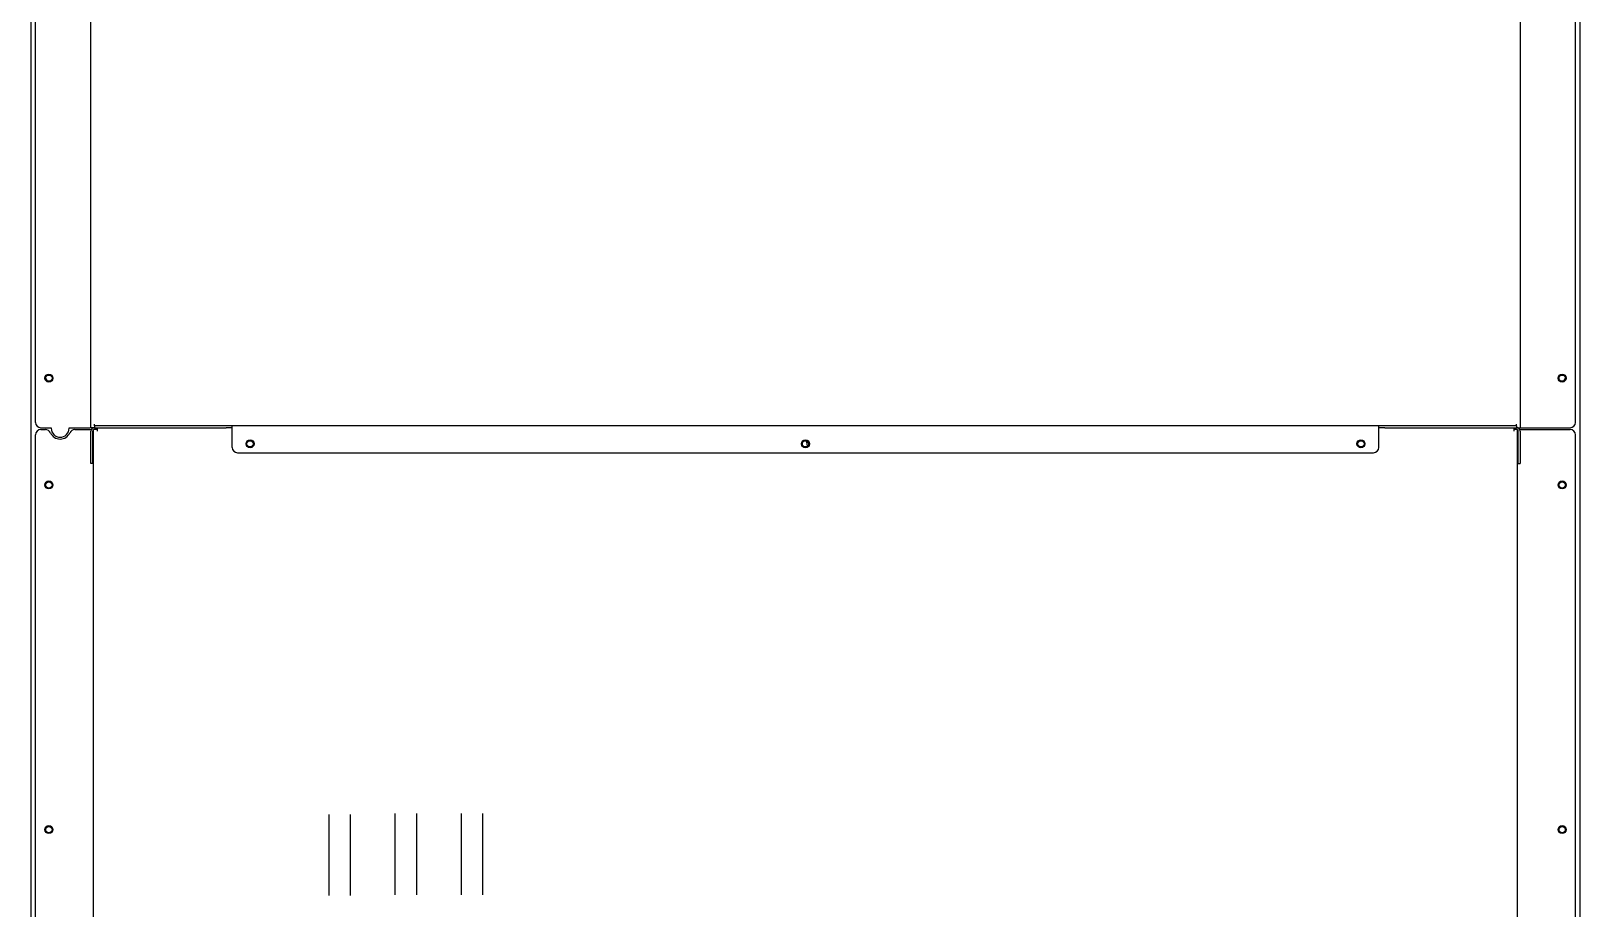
# Model space of a CAD drawing. Header units: millimetres. Extents: x 2355 to 9028, y 2010 to 7655.
# Drawn here: x 2402 to 3268, y 4293 to 4783 of the extents above; entities that cross this region are included whole.
import ezdxf

# ---------------------------------------------------------------- set-up
doc = ezdxf.new("R2010")
doc.units = ezdxf.units.MM
doc.header["$LTSCALE"] = 739.2
doc.layers.get('0').update_dxf_attribs({"linetype": 'CONTINUOUS'})
doc.layers.add('ASSI', color=7, linetype='CONTINUOUS')
doc.layers.add('GEOM', color=7, linetype='CONTINUOUS')

msp = doc.modelspace()

# ---------------------------------------------------------------- linework, layer by layer
at = {"linetype": 'Continuous'}
msp.add_arc((2411.65, 4589.52), 1.75, 199.65211, 275.625, dxfattribs=at)
at = {"layer": 'ASSI', "linetype": 'Continuous'}
for centre, radius in [((2411.65, 4589.32), 2.25), ((2411.65, 4589.32), 1.75), ((3257.65, 4589.32), 2.25), ((3257.65, 4589.32), 1.75), ((2524.15, 4552.62), 2.25), ((2524.15, 4552.62), 1.75), ((2834.65, 4552.62), 2.25), ((2834.65, 4552.62), 1.75), ((3145.15, 4552.62), 2.25), ((3145.15, 4552.62), 1.75), ((2411.65, 4529.62), 2.25), ((2411.65, 4529.62), 1.75), ((3257.65, 4529.62), 2.25), ((3257.65, 4529.62), 1.75), ((2411.65, 4336.97), 2.25), ((2411.65, 4336.97), 1.75), ((3257.65, 4336.97), 2.25), ((3257.65, 4336.97), 1.75)]:
    msp.add_circle(centre, radius, dxfattribs=at)
msp.add_arc((3257.65, 4589.52), 1.75, 264.375, 340.34789, dxfattribs=at)
at = {"layer": 'GEOM', "linetype": 'Continuous'}
for p, q in [((2404.15, 4564.62), (2404.15, 5684.62)), ((2401.65, 5675.67), (2401.65, 4025.12)), ((2435.15, 4561.62), (2435.15, 5671.73)), ((3234.15, 4841.52), (3234.15, 4561.62)), ((3267.65, 4025.12), (3267.65, 4845.92)), ((3265.15, 4564.62), (3265.15, 4819.27)), ((2404.15, 4025.62), (2404.15, 4557.62)), ((2407.15, 4561.62), (2412.95, 4561.62)), ((2407.15, 4560.62), (2409.73, 4560.62)), ((2412.95, 4561.62), (2412.95, 4561.27)), ((2422.95, 4561.27), (2422.95, 4561.62)), ((2422.95, 4561.62), (2434.65, 4561.62)), ((2426.18, 4560.62), (2435.15, 4560.62)), ((2436.15, 4561.62), (2435.15, 4561.62)), ((2435.15, 4541.62), (2435.15, 4559.62)), ((2436.65, 4020.62), (2436.65, 4560.62)), ((2438.65, 4560.62), (2436.65, 4560.62)), ((2437.15, 4562.62), (2437.15, 4563.62)), ((3232.15, 4562.62), (2437.15, 4562.62)), ((2437.15, 4561.62), (2510.68, 4561.62)), ((2438.65, 4561.62), (2438.65, 4559.62)), ((2514.15, 4550.62), (2514.15, 4562.46)), ((3155.15, 4550.62), (3155.15, 4562.46)), ((3158.61, 4561.62), (3232.15, 4561.62)), ((3230.65, 4561.62), (3230.65, 4559.62)), ((3232.65, 4560.62), (3230.65, 4560.62)), ((3232.15, 4562.62), (3232.15, 4563.62)), ((3232.65, 4020.62), (3232.65, 4560.62)), ((3233.15, 4561.62), (3262.15, 4561.62)), ((3234.15, 4560.62), (3262.15, 4560.62)), ((3234.15, 4559.62), (3234.15, 4541.62)), ((3265.15, 4025.62), (3265.15, 4557.62)), ((2517.15, 4547.62), (3152.15, 4547.62))]:
    msp.add_line(p, q, dxfattribs=at)
at = {"layer": 'GEOM', "color": 7, "linetype": 'Continuous'}
for p, q in [((2436.15, 4541.62), (2436.15, 4559.62)), ((2437.15, 4562.62), (2437.15, 4561.91)), ((2514.15, 4561.62), (2510.68, 4561.62)), ((2514.15, 4562.62), (2514.15, 4562.46)), ((3155.15, 4562.62), (3155.15, 4562.46)), ((3158.61, 4561.62), (3155.15, 4561.62)), ((3232.15, 4562.62), (3232.15, 4561.91)), ((3233.15, 4541.62), (3233.15, 4559.62)), ((2835.43, 4553.81), (2835.8, 4553.85)), ((2836.25, 4553.16), (2835.43, 4553.81)), ((2835.7, 4551.28), (2835.43, 4553.81)), ((2436.15, 4541.62), (2435.15, 4541.62)), ((3233.15, 4541.62), (3234.15, 4541.62)), ((2568.15, 4345.51), (2568.15, 4300.08)), ((2580.15, 4345.51), (2580.15, 4300.08)), ((2605.15, 4346.01), (2605.15, 4300.58)), ((2617.15, 4346.01), (2617.15, 4300.58)), ((2642.15, 4346.01), (2642.15, 4300.58)), ((2654.15, 4346.01), (2654.15, 4300.58))]:
    msp.add_line(p, q, dxfattribs=at)
at = {"layer": 'GEOM', "linetype": 'Continuous'}
for centre, radius, start, end in [((2407.15, 4564.62), 3, 180, 270), ((3262.15, 4564.62), 3, 270, 360), ((2407.15, 4557.62), 3, 90, 180), ((2409.73, 4557.62), 3, 23.92595, 90), ((2417.96, 4561.27), 6, 203.92595, 336.07405), ((2417.95, 4561.27), 5, 180, 360), ((2426.18, 4557.62), 3, 90, 156.07405), ((2437.15, 4559.62), 2, 90, 180), ((3232.15, 4559.62), 2, 0, 90), ((3262.15, 4557.62), 3, 0, 90), ((2517.15, 4550.62), 3, 180, 270), ((3152.15, 4550.62), 3, 270, 360)]:
    msp.add_arc(centre, radius, start, end, dxfattribs=at)
at = {"layer": 'GEOM', "color": 7, "linetype": 'Continuous'}
for centre, start, end in [((2437.15, 4559.62), 120.59889, 180), ((3232.15, 4559.62), 0, 59.40111)]:
    msp.add_arc(centre, 1, start, end, dxfattribs=at)

doc.saveas('drawing.dxf')
